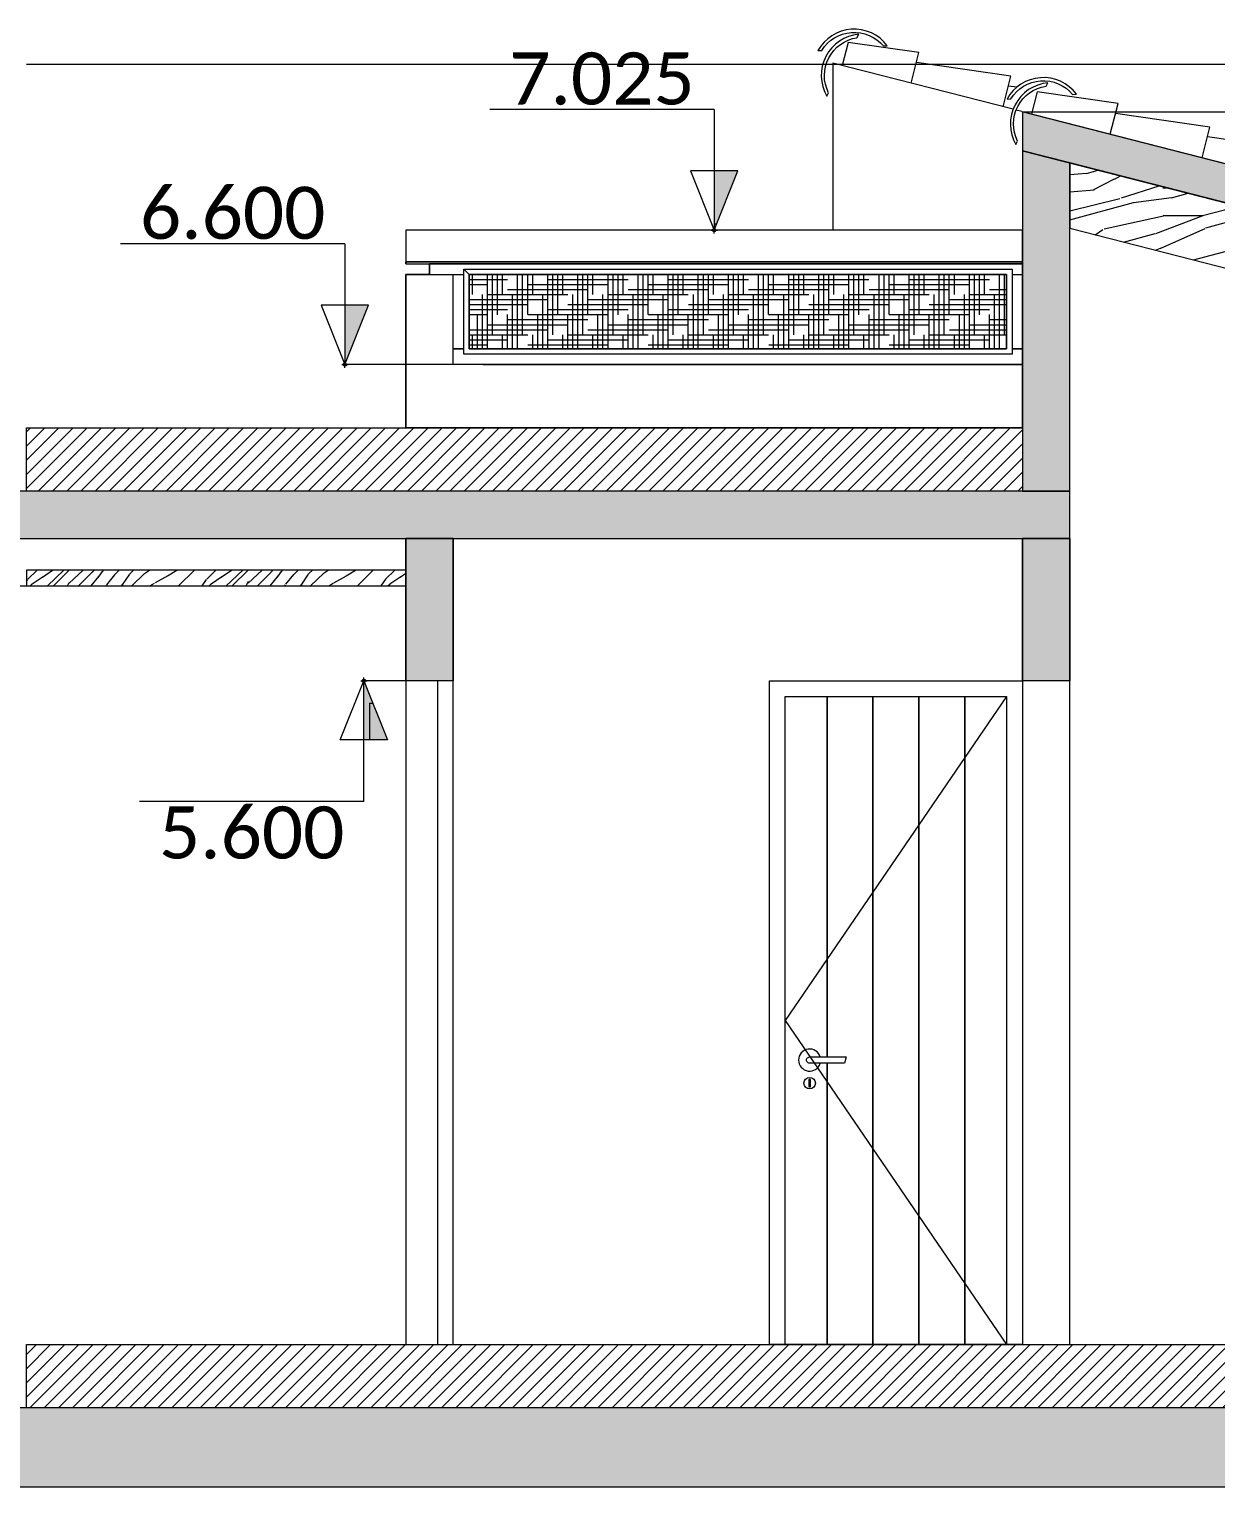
# Model space of a CAD drawing. Header units: metres. Extents: x -197 to 1099, y -24 to 14.
# Drawn here: x 130.025 to 133.778, y 3.05 to 7.661 of the extents above; entities that cross this region are included whole.
import ezdxf
from ezdxf.enums import TextEntityAlignment as Align

# ---------------------------------------------------------------- set-up
doc = ezdxf.new("R2010")
doc.units = ezdxf.units.M
doc.header["$LTSCALE"] = 0.001
doc.header["$PDMODE"] = 34
doc.header["$PDSIZE"] = 0.01
doc.linetypes.add('HIDDENX2', pattern=[19.05, 12.7, -6.35])
doc.layers.get('0').update_dxf_attribs({"lineweight": 13, "true_color": 0x000000})
for name, color, linetype, lineweight, true_color in [('Jach-Anotaciones-CalidaddeLínea  0.13', 7, 'Continuous', 13, 0x000000), ('Jach-Anotaciones-CalidaddeLínea 0.09', 7, 'Continuous', 9, 0x000000), ('Jach-Anotaciones-Hatch-Lum100%', 7, 'Continuous', 13, 0x000000), ('Jach-Anotaciones-Hatch-Lum50%', 9, 'Continuous', 13, 0x808080), ('JACH-Anotaciones-Textos-Lum75% @ 0.075', 7, 'Continuous', 13, 0x404040), ('JACH-Arq-Lineas-Proyeccion', 250, 'HIDDENX2', 13, 0x333333), ('JACH-Arq-Lineas-Proyeccion Niveles cortes', 9, 'HIDDENX2', 13, 0x808080), ('JACH-Arq-Puertas01-', 7, 'Continuous', 13, 0x404040)]:
    doc.layers.add(name, color=color, linetype=linetype, lineweight=lineweight, true_color=true_color)
doc.styles.add('02a-Calibri-JACH(1.8mm)', font='calibri.ttf', dxfattribs={"height": 2.2})
pattern_1 = [(45, (-160.011958, 0), (-0.0224506403, 0.0224506403), [])]
pattern_2 = [(0, (169.421, 45.032), (0, 6.985), [5.08, -1.905]), (90, (169.421, 45.032), (-6.985, 4e-16), [5.08, -1.905])]

# ---------------------------------------------------------------- blocks, each defined once
blk = doc.blocks.new('*U570')
at = {"lineweight": 0, "ltscale": 100}
h = blk.add_hatch(dxfattribs=at)
h.set_pattern_fill('ANGLE', color=256)
h.set_pattern_definition(pattern_2)
h.paths.add_polyline_path([(0, 2.5), (0, 0), (1, 2.5)])
h = blk.add_hatch(color=256, dxfattribs=at)
h.dxf.hatch_style = 1
h.paths.add_polyline_path([(0, 2.5), (0, 0), (1, 2.5)])
for points in [[(0, 5.099), (-9.466, 5.099)], [(0, 5.099), (0, 1.25)]]:
    blk.add_lwpolyline(points, dxfattribs=at)
for points in [[(0, 0), (1, 2.5), (-1, 2.5)], [(0, 2.5), (0, 0), (1, 2.5)]]:
    blk.add_lwpolyline(points, close=True, dxfattribs=at)
blk.add_point((0, 0), dxfattribs=at)
at = {"lineweight": 0, "ltscale": 100, "style": '02a-Calibri-JACH(1.8mm)'}
blk.add_attdef('ALT', text='', height=2.2, dxfattribs=at).set_placement((-4.733, 6.401), align=Align.MIDDLE_CENTER)
blk = doc.blocks.new('*U571')
at = {"lineweight": 0, "ltscale": 100}
h = blk.add_hatch(dxfattribs=at)
h.set_pattern_fill('ANGLE', color=256)
h.set_pattern_definition(pattern_2)
h.paths.add_polyline_path([(0, 2.5), (0, 0), (1, 2.5)])
h = blk.add_hatch(color=256, dxfattribs=at)
h.dxf.hatch_style = 1
h.paths.add_polyline_path([(0, 2.5), (0, 0), (1, 2.5)])
for points in [[(0, 5.099), (-9.466, 5.099)], [(0, 5.099), (0, 1.25)]]:
    blk.add_lwpolyline(points, dxfattribs=at)
for points in [[(0, 0), (1, 2.5), (-1, 2.5)], [(0, 2.5), (0, 0), (1, 2.5)]]:
    blk.add_lwpolyline(points, close=True, dxfattribs=at)
blk.add_point((0, 0), dxfattribs=at)
at = {"lineweight": 0, "ltscale": 100, "style": '02a-Calibri-JACH(1.8mm)'}
blk.add_attdef('ALT', text='', height=2.2, dxfattribs=at).set_placement((-4.733, 6.401), align=Align.MIDDLE_CENTER)
blk = doc.blocks.new('*U302')
at = {"lineweight": 0, "ltscale": 100}
h = blk.add_hatch(dxfattribs=at)
h.set_pattern_fill('ANGLE', color=256)
h.set_pattern_definition(pattern_2)
h.paths.add_polyline_path([(0, 2.5), (0, 0), (1, 2.5)])
h = blk.add_hatch(color=256, dxfattribs=at)
h.dxf.hatch_style = 1
h.paths.add_polyline_path([(0, 2.5), (0, 0), (1, 2.5)])
for points in [[(0, 5.099), (-9.466, 5.099)], [(0, 5.099), (0, 1.25)]]:
    blk.add_lwpolyline(points, dxfattribs=at)
for points in [[(0, 0), (1, 2.5), (-1, 2.5)], [(0, 2.5), (0, 0), (1, 2.5)]]:
    blk.add_lwpolyline(points, close=True, dxfattribs=at)
blk.add_point((0, 0), dxfattribs=at)
at = {"lineweight": 0, "ltscale": 100, "style": '02a-Calibri-JACH(1.8mm)'}
blk.add_attdef('ALT', text='', height=2.2, dxfattribs=at).set_placement((-4.733, 6.401), align=Align.MIDDLE_CENTER)

msp = doc.modelspace()

# ---------------------------------------------------------------- hatches: boundary and pattern name
at = {"layer": 'Jach-Anotaciones-Hatch-Lum100%', "ltscale": 100}
h = msp.add_hatch(color=256, dxfattribs=at)
h.dxf.hatch_style = 1
h.paths.add_polyline_path([(133.16665, 7.4), (133.16665, 7.27613), (138.01606, 6.03422), (138.04583, 6.15047)])
h = msp.add_hatch(color=256, dxfattribs=at)
h.dxf.hatch_style = 1
h.paths.add_polyline_path([(133.31665, 7.23771), (133.16665, 7.27613), (133.16665, 6.2), (133.31665, 6.2)])
h = msp.add_hatch(color=256, dxfattribs=at)
h.dxf.hatch_style = 1
h.paths.add_polyline_path([(133.31665, 6.2), (129.86665, 6.2), (129.86665, 6.05), (133.31665, 6.05)])
h = msp.add_hatch(color=256, dxfattribs=at)
h.dxf.hatch_style = 1
h.paths.add_polyline_path([(131.21665, 6.05), (131.36665, 6.05), (131.36665, 5.6), (131.21665, 5.6)])
h = msp.add_hatch(color=256, dxfattribs=at)
h.dxf.hatch_style = 1
h.paths.add_polyline_path([(131.21665, 6.05), (131.36665, 6.05), (131.36665, 5.6), (131.21665, 5.6)])
h = msp.add_hatch(color=256, dxfattribs=at)
h.dxf.hatch_style = 1
h.paths.add_polyline_path([(133.16665, 6.05), (133.31665, 6.05), (133.31665, 5.6), (133.16665, 5.6)])
h = msp.add_hatch(color=256, dxfattribs=at)
h.dxf.hatch_style = 1
h.paths.add_polyline_path([(129.86665, 3.05), (137.01665, 3.05), (137.01665, 3.3), (129.86665, 3.3)])
at = {"layer": 'Jach-Anotaciones-Hatch-Lum50%', "ltscale": 100}
h = msp.add_hatch(dxfattribs=at)
h.set_pattern_fill('WOOD_01', color=256, scale=0.8, angle=15, pattern_type=2)
h.set_pattern_definition([(15, (-159.6248, 0.9002), (-0.2070552, 0.7727407), [0.16, -0.64]), (23.9726, (-159.505278, 0.485005), (4.4293892444, 2.015070249), [0.1538832, -15.2344232]), (20.7105, (-159.52543, 0.5293), (6.747613848, 2.636226623), [0.1607984, -7.8791008]), (359.5779, (-159.587545, 0.76112), (9.1213099867, -0.040604702), [0.2406656, -23.8259016]), (8.6599, (-159.64042, 1.02027), (0.772740482, 0.20705688), [0.1448864, -7.0994208]), (0.0686, (-159.499215, 0.586016), (3.298017536, 0.055481542), [0.1241936, -12.2951456]), (3.6901, (-159.88977, 0.96174), (0.77274081, 0.20705558), [0.3263376, -3.7528776]), (20.7105, (-159.48664, 0.41546), (6.747613848, 2.636226623), [0.0803992, -7.9595]), (15, (-159.5813, 0.7379), (-0.2070552, 0.7727407), [0.08, -0.72]), (15, (-159.7607, 0.78926), (-0.2070552, 0.7727407), [0.24, -0.56]), (26.3099, (-159.63724, 0.94658), (2.88390776, 1.60095958), [0.081584, -3.9976312]), (17.7263, (-159.6379, 0.63996), (15.247759037, 4.9138423665), [0.1681904, -16.6508464]), (7.4054, (-159.593053, 0.62713), (6.388979107, 0.883706079), [0.1210616, -11.9851336]), (15, (-159.553, 0.3231), (-0.2070552, 0.7727407), [0.16, -0.64]), (13.8309, (-159.61993, 0.263793), (0.7727406436, 0.2070558675), [0.3920816, -38.81608]), (15, (-159.7752, 0.84335), (-0.2070552, 0.7727407), [0.08, -0.72]), (15, (-159.7145, 0.9259), (-0.2070552, 0.7727407), [0.08, -0.72]), (15, (-160.0809, 0.90224), (-0.2070552, 0.7727407), [0.12, -0.68]), (5.5377, (-159.88259, 0.99679), (0.77274064, 0.20705555), [0.2433104, -4.6228992]), (15, (-160.1299, 0.9305), (-0.2070552, 0.7727407), [0.16, -0.64]), (15, (-160.0285, 0.2123), (-0.2070552, 0.7727407), [0.088, -0.712]), (15, (-159.6448, 0.3565), (-0.2070552, 0.7727407), [0.08, -0.72]), (15, (-160.0451, 0.2741), (-0.2070552, 0.7727407), [0.168, -0.632]), (20.4403, (-159.663412, 0.42607), (7.5203522234, 2.843288929), [0.16876, -16.7072576]), (15, (-159.67225, 0.48996), (-0.2070552, 0.7727407), [0.152, -0.648]), (15, (-160.0782, 0.39774), (-0.2070552, 0.7727407), [0.088, -0.712]), (13.8309, (-160.018615, 0.54623), (0.7727406436, 0.2070558675), [0.3920816, -38.81608]), (15, (-159.9677, 0.6344), (-0.2070552, 0.7727407), [0.08, -0.72]), (15, (-160.0512, 0.6369), (-0.2070552, 0.7727407), [0.08, -0.72]), (15, (-159.7421, 0.7197), (-0.2070552, 0.7727407), [0.16, -0.64]), (15, (-159.9008, 0.69375), (-0.2070552, 0.7727407), [0.08, -0.72]), (15, (-160.0802, 0.7451), (-0.2070552, 0.7727407), [0.16, -0.64]), (34.6538, (-159.784574, 0.476425), (7.671927645, 5.368566101), [0.1189288, -11.7739248]), (26.3099, (-159.97392, 0.6576), (2.88390776, 1.60095958), [0.081584, -3.9976312]), (26.3099, (-159.65447, 0.70178), (2.88390776, 1.60095958), [0.081584, -3.9976312]), (20.7105, (-159.96497, 0.9333), (6.747613848, 2.636226623), [0.0803992, -7.9595]), (4.6952, (-160.21901, 0.92321), (4.843498086, 0.469594849), [0.0894424, -8.854828]), (3.6901, (-159.94352, 0.23506), (0.77274081, 0.20705558), [0.081584, -3.9976312]), (105, (-159.8621, 0.2403), (-0.7727407, -0.2070552), [0, -0.8]), (1.6076, (-160.140332, 0.629566), (13.9648060473, 0.428999959), [0.172696, -17.0969232]), (26.3099, (-159.69795, 0.86405), (2.88390776, 1.60095958), [0.081584, -3.9976312]), (25.3048, (-159.5675, 0.37723), (3.656648724, 1.80801374), [0.0894424, -8.854828]), (3.6901, (-159.89043, 0.65512), (0.77274081, 0.20705558), [0.081584, -3.9976312]), (3.6901, (-159.82351, 0.71446), (0.77274081, 0.20705558), [0.081584, -3.9976312]), (356.5651, (-160.11963, 0.5523), (0.77274026, 0.2070561), [0.1011928, -2.4286288]), (0.9638, (-160.10502, 0.8378), (0.7727401, 0.20705612), [0.3298488, -2.9686352]), (358.3008, (-159.96497, 0.9333), (5.823293769, -0.096089835), [0.2505672, -8.101676]), (15, (-159.9753, 0.97194), (-0.2070552, 0.7727407), [0.096, -0.704]), (0.9638, (-159.88281, 0.31759), (0.7727401, 0.20705612), [0.3298488, -2.9686352]), (0.9638, (-159.97458, 0.35097), (0.7727401, 0.20705612), [0.3298488, -2.9686352]), (0.9638, (-159.99321, 0.42052), (0.7727401, 0.20705612), [0.3298488, -2.9686352]), (4.6952, (-160.16932, 0.73775), (4.843498086, 0.469594849), [0.0894424, -8.854828]), (0.9638, (-159.92563, 0.78648), (0.7727401, 0.20705612), [0.164924, -3.13356]), (4.6952, (-160.10306, 0.49047), (4.843498086, 0.469594849), [0.0894424, -8.854828]), (12.6141, (-159.686743, 0.54405), (0.7727403653, 0.2070561726), [0.1921664, -19.024492]), (4.6952, (-159.809014, 0.66037), (4.843498086, 0.469594849), [0.0894424, -8.854828]), (27.5288, (-159.71987, 0.66769), (2.883907922, 1.600961166), [0.073756, -7.3018792]), (4.5626, (-160.09271, 0.451836), (8.9142544634, 0.7321375347), [0.3091152, -30.602364]), (6.8699, (-159.78457, 0.47643), (0.772740295, 0.207054938), [0.1131368, -5.5437168]), (19.7636, (-160.01392, 0.497794), (8.293093767, 3.05034164), [0.1926656, -9.4406096]), (15, (-159.8326, 0.56294), (-0.2070552, 0.7727407), [0.248, -0.552]), (359.7449, (-160.19624, 0.838206), (3.29801731, 0.05548152), [0.0912144, -9.0301888]), (5.5377, (-159.8621, 0.24031), (0.77274064, 0.20705555), [0.2433104, -4.6228992]), (355.0169, (-160.06786, 0.35911), (2.525276987, -0.151574455), [0.0936376, -9.2701216]), (15, (-159.5641, 0.9827), (-0.2070552, 0.7727407), [0.04, -0.76]), (15, (-159.473, 0.6427), (-0.2070552, 0.7727407), [0.08, -0.72]), (26.3099, (-159.39846, 0.36455), (2.88390776, 1.60095958), [0.081584, -3.9976312]), (15, (-159.4114, 0.4439), (-0.2070552, 0.7727407), [0.144, -0.656]), (358.3008, (-159.528906, 0.85137), (5.823293769, -0.096089835), [0.0835224, -8.2687208]), (3.0207, (-159.477697, 0.691168), (15.5105204897, 0.8422385173), [0.1472056, -26.8405152]), (105, (-159.3985, 0.36455), (-0.7727407, -0.2070552), [0, -0.8]), (15, (-159.3253, 0.4007), (-0.2070552, 0.7727407), [0.072, -0.728]), (15, (-159.3647, 0.5475), (-0.2070552, 0.7727407), [0.072, -0.728]), (15, (-159.375, 0.5862), (-0.2070552, 0.7727407), [0.072, -0.728]), (351.0376, (-159.44542, 0.8489), (6.030347593, -0.86882501), [0.0787912, -7.8002896]), (3.5163, (-159.470267, 0.941625), (4.0707907198, 0.2624153776), [0.0734704, -52.17242]), (356.5651, (-159.39573, 0.66344), (0.77274026, 0.2070561), [0.0758944, -2.4539264]), (2.4712, (-159.49718, 1.04208), (4.070758707, 0.262535892), [0.073756, -7.3018792])])
h.paths.add_polyline_path([(133.31665, 7.03126), (137.5388, 5.95), (137.91711, 5.95), (137.9434, 6.05283), (133.31665, 7.23771)])
h = msp.add_hatch(dxfattribs=at)
h.set_pattern_fill('ANSI31', color=256, scale=0.01)
h.set_pattern_definition(pattern_1)
h.paths.add_polyline_path([(130.01665, 6.4), (133.16665, 6.4), (133.16665, 6.2), (130.01665, 6.2)])
h = msp.add_hatch(dxfattribs=at)
h.set_pattern_fill('WOOD_01', color=256, scale=0.4, angle=45, pattern_type=2)
h.set_pattern_definition([(45, (-0.0198, 0.42144), (-0.2828427, 0.2828427), [0.08, -0.32]), (53.9726, (0.135765, 0.27153), (1.4142142423, 1.979898324), [0.0769416, -7.6172116]), (50.7105, (0.115966, 0.28567), (2.262745848, 2.828423075), [0.0803992, -3.9395504]), (29.5779, (0.031113, 0.370524), (3.9597942576, 2.262745145), [0.1203328, -11.9129508]), (38.6599, (-0.05657, 0.46952), (0.282842224, 0.28284338), [0.0724432, -3.5497104]), (30.0686, (0.113137, 0.316784), (1.414213099, 0.848528596), [0.0620968, -6.1475728]), (33.6901, (-0.14991, 0.38184), (0.28284269, 0.2828429), [0.1631688, -1.8764388]), (50.7105, (0.16122, 0.246073), (2.262745848, 2.828423075), [0.0401996, -3.97975]), (45, (0.0396, 0.36204), (-0.2828427, 0.2828427), [0.04, -0.36]), (45, (-0.0509, 0.3394), (-0.2828427, 0.2828427), [0.12, -0.28]), (56.3099, (-0.03677, 0.43841), (0.8485288, 1.414212773), [0.040792, -1.9988156]), (47.7263, (0.039598, 0.30547), (5.3740127468, 5.939695919), [0.0840952, -8.3254232]), (37.4054, (0.062225, 0.311127), (2.5455825855, 1.9799007337), [0.0605308, -5.9925668]), (45, (0.15556, 0.1895), (-0.2828427, 0.2828427), [0.08, -0.32]), (43.8309, (0.141421, 0.147078), (0.28284254707, 0.28284298153), [0.1960408, -19.40804]), (45, (-0.0707, 0.3592), (-0.2828427, 0.2828427), [0.04, -0.36]), (45, (-0.06505, 0.41012), (-0.2828427, 0.2828427), [0.04, -0.36]), (45, (-0.2178, 0.3083), (-0.2828427, 0.2828427), [0.06, -0.34]), (35.5377, (-0.155563, 0.39881), (0.282842625, 0.282842844), [0.1216552, -2.3114496]), (45, (-0.24607, 0.3083), (-0.2828427, 0.2828427), [0.08, -0.32]), (45, (-0.02263, 0.02263), (-0.2828427, 0.2828427), [0.044, -0.356]), (45, (0.1075, 0.181), (-0.2828427, 0.2828427), [0.04, -0.36]), (45, (-0.04525, 0.04525), (-0.2828427, 0.2828427), [0.084, -0.316]), (50.4403, (0.082024, 0.206475), (2.5455858032, 3.1112682773), [0.08438, -8.3536288]), (45, (0.06223, 0.23193), (-0.2828427, 0.2828427), [0.076, -0.324]), (45, (-0.0905, 0.0905), (-0.2828427, 0.2828427), [0.044, -0.356]), (43.8309, (-0.101823, 0.169706), (0.28284254707, 0.28284298153), [0.1960408, -19.40804]), (45, (-0.10182, 0.2206), (-0.2828427, 0.2828427), [0.04, -0.36]), (45, (-0.1386, 0.2008), (-0.2828427, 0.2828427), [0.04, -0.36]), (45, (-0.02546, 0.31396), (-0.2828427, 0.2828427), [0.08, -0.32]), (45, (-0.0877, 0.26304), (-0.2828427, 0.2828427), [0.04, -0.36]), (45, (-0.1782, 0.2404), (-0.2828427, 0.2828427), [0.08, -0.32]), (64.6538, (0.01697, 0.19799), (1.979900593, 4.242639224), [0.0594644, -5.8869624]), (56.3099, (-0.11031, 0.2291), (0.8485288, 1.414212773), [0.040792, -1.9988156]), (56.3099, (0.01697, 0.3281), (0.8485288, 1.414212773), [0.040792, -1.9988156]), (50.7105, (-0.175362, 0.350725), (2.262745848, 2.828423075), [0.0401996, -3.97975]), (34.6952, (-0.282843, 0.282843), (1.979897481, 1.414215056), [0.0447212, -4.427414]), (33.6901, (0.008485, 0.05374), (0.28284269, 0.2828429), [0.040792, -1.9988156]), (135, (0.04243, 0.07637), (-0.2828427, -0.2828427), [0, -0.4]), (31.6076, (-0.175362, 0.175362), (5.9396884082, 3.6769639432), [0.086348, -8.5484616]), (56.3099, (-0.04243, 0.387495), (0.8485288, 1.414212773), [0.040792, -1.9988156]), (55.3048, (0.135765, 0.209304), (1.131371909, 1.697055096), [0.0447212, -4.427414]), (33.6901, (-0.07354, 0.2489), (0.28284269, 0.2828429), [0.040792, -1.9988156]), (33.6901, (-0.0594, 0.29133), (0.28284269, 0.2828429), [0.040792, -1.9988156]), (26.5651, (-0.14708, 0.14708), (0.28284232, 0.28284298), [0.0505964, -1.2143144]), (30.9638, (-0.21213, 0.27436), (0.28284225, 0.28284295), [0.1649244, -1.4843176]), (28.3008, (-0.175362, 0.350725), (2.545582627, 1.414215323), [0.1252836, -4.050838]), (45, (-0.1895, 0.36487), (-0.2828427, 0.2828427), [0.048, -0.352]), (30.9638, (0.01414, 0.10465), (0.28284225, 0.28284295), [0.1649244, -1.4843176]), (30.9638, (-0.03394, 0.09617), (0.28284225, 0.28284295), [0.1649244, -1.4843176]), (30.9638, (-0.0594, 0.12162), (0.28284225, 0.28284295), [0.1649244, -1.4843176]), (34.6952, (-0.21496, 0.21496), (1.979897481, 1.414215056), [0.0447212, -4.427414]), (30.9638, (-0.12162, 0.29698), (0.28284225, 0.28284295), [0.082462, -1.56678]), (34.6952, (-0.12445, 0.12445), (1.979897481, 1.414215056), [0.0447212, -4.427414]), (42.6141, (0.042426, 0.25173), (0.2828423503, 0.282843044), [0.0960832, -9.512246]), (34.6952, (-0.039598, 0.27153), (1.979897481, 1.414215056), [0.0447212, -4.427414]), (57.5288, (-0.00283, 0.296985), (0.84852847, 1.414213501), [0.036878, -3.6509396]), (34.5626, (-0.110309, 0.110309), (3.6769510269, 2.5455884679), [0.1545576, -15.301182]), (36.8699, (0.01697, 0.19799), (0.282842628, 0.282842492), [0.0565684, -2.7718584]), (49.7636, (-0.08768, 0.149907), (2.828429529, 3.394110117), [0.0963328, -4.7203048]), (45, (-0.02546, 0.22345), (-0.2828427, 0.2828427), [0.124, -0.276]), (29.7449, (-0.25173, 0.25173), (1.414213006, 0.848528531), [0.0456072, -4.5150944]), (35.5377, (0.042426, 0.07637), (0.282842625, 0.282842844), [0.1216552, -2.3114496]), (25.0169, (-0.076368, 0.076368), (1.131370625, 0.565685582), [0.0468188, -4.6350608]), (45, (-0.01414, 0.47235), (-0.2828427, 0.2828427), [0.02, -0.38]), (45, (0.1103, 0.3479), (-0.2828427, 0.2828427), [0.04, -0.36]), (56.3099, (0.21213, 0.24607), (0.8485288, 1.414212773), [0.040792, -1.9988156]), (45, (0.18668, 0.2772), (-0.2828427, 0.2828427), [0.072, -0.328]), (28.3008, (0.03394, 0.424264), (2.545582627, 1.414215323), [0.0417612, -4.1343604]), (33.0207, (0.096167, 0.367696), (6.5056927557, 4.2423300984), [0.0736028, -13.4202576]), (135, (0.21213, 0.24607), (-0.2828427, -0.2828427), [0, -0.4]), (45, (0.23476, 0.28), (-0.2828427, 0.2828427), [0.036, -0.364]), (45, (0.181, 0.33375), (-0.2828427, 0.2828427), [0.036, -0.364]), (45, (0.16688, 0.3479), (-0.2828427, 0.2828427), [0.036, -0.364]), (21.0376, (0.07071, 0.444063), (2.828423357, 1.131374633), [0.0393956, -3.9001448]), (33.5163, (0.0367696, 0.478004), (1.697100244, 1.1313268716), [0.0367352, -26.08621]), (26.5651, (0.13859, 0.37618), (0.28284232, 0.28284298), [0.0379472, -1.2269632]), (32.4712, (0, 0.514774), (1.697056253, 1.131371053), [0.036878, -3.6509396])])
h.paths.add_polyline_path([(130.01665, 5.9), (131.21665, 5.9), (131.21665, 5.95), (130.01665, 5.95)])
h = msp.add_hatch(dxfattribs=at)
h.set_pattern_fill('ANSI31', color=256, scale=0.01)
h.set_pattern_definition(pattern_1)
h.paths.add_polyline_path([(130.01665, 3.5), (136.86665, 3.5), (136.86665, 3.3), (130.01665, 3.3)])

# ---------------------------------------------------------------- linework, layer by layer
at = {"layer": 'Jach-Anotaciones-CalidaddeLínea  0.13', "ltscale": 100}
for points in [[(132.72715, 7.60781), (132.73922, 7.60866, 0.5454545), (132.51977, 7.59318), (132.53184, 7.59403, -0.5107539)], [(132.64324, 7.634), (132.64881, 7.64475, 0.5454545), (132.54759, 7.44941), (132.55316, 7.46016, -0.5107539)], [(133.32532, 7.45462), (133.3374, 7.45547, 0.5454545), (133.11794, 7.43999), (133.13002, 7.44084, -0.5107539)], [(133.24142, 7.48081), (133.24699, 7.49156, 0.5454545), (133.14577, 7.29622), (133.15134, 7.30697, -0.5107539)]]:
    msp.add_lwpolyline(points, format="xyb", close=True, dxfattribs=at)
for points in [[(132.61562, 7.61928), (132.59683, 7.54593)], [(132.81465, 7.49015), (132.83946, 7.58702), (132.61562, 7.61928)], [(130.01665, 7.55), (132.56665, 7.55)], [(133.13691, 7.40762), (132.56665, 7.55366), (132.56665, 7.025)], [(133.10527, 7.41572), (133.13008, 7.51259), (132.83142, 7.55564)], [(133.14865, 7.47738), (133.12204, 7.48121)], [(133.21292, 7.46269), (133.19501, 7.39274)], [(133.44433, 7.32889), (133.46914, 7.42576), (133.21292, 7.46269)], [(133.16482, 7.40047), (133.14666, 7.40512)], [(133.16482, 7.40047), (138.04583, 6.15047)], [(133.73495, 7.25446), (133.75976, 7.35133), (133.4611, 7.39438)], [(134.02557, 7.18003), (134.05038, 7.27691), (133.75172, 7.31995)], [(124.11665, 5.9), (131.21665, 5.9)]]:
    msp.add_lwpolyline(points, dxfattribs=at)
for points in [[(133.16665, 7.4), (133.16665, 7.27613), (138.01606, 6.03422), (138.04583, 6.15047)], [(133.31665, 7.23771), (133.16665, 7.27613), (133.16665, 6.2), (133.31665, 6.2)], [(133.31665, 7.03126), (137.5388, 5.95), (137.91711, 5.95), (137.9434, 6.05283), (133.31665, 7.23771)], [(133.16665, 6.91908), (131.21665, 6.91908), (131.21665, 6.925), (133.16665, 6.925)], [(130.01665, 6.4), (133.16665, 6.4), (133.16665, 6.2), (130.01665, 6.2)], [(133.31665, 6.2), (129.86665, 6.2), (129.86665, 6.05), (133.31665, 6.05)], [(131.36665, 6.05), (131.21665, 6.05), (131.21665, 3.5), (131.36665, 3.5)], [(131.21665, 6.05), (131.36665, 6.05), (131.36665, 5.6), (131.21665, 5.6)], [(131.21665, 6.05), (131.36665, 6.05), (131.36665, 5.6), (131.21665, 5.6)], [(133.31665, 6.05005), (133.16665, 6.04995), (133.16665, 3.5), (133.31665, 3.5)], [(133.16665, 6.05), (133.31665, 6.05), (133.31665, 5.6), (133.16665, 5.6)], [(131.31665, 3.5), (131.36665, 3.5), (131.36665, 5.6), (131.31665, 5.6)], [(130.01665, 3.5), (136.86665, 3.5), (136.86665, 3.3), (130.01665, 3.3)], [(129.86665, 3.05), (137.01665, 3.05), (137.01665, 3.3), (129.86665, 3.3)]]:
    msp.add_lwpolyline(points, close=True, dxfattribs=at)
at = {"layer": 'Jach-Anotaciones-CalidaddeLínea 0.09', "ltscale": 100}
msp.add_lwpolyline([(130.01665, 5.9), (131.21665, 5.9), (131.21665, 5.95), (130.01665, 5.95)], close=True, dxfattribs=at)
at = {"layer": 'JACH-Arq-Lineas-Proyeccion', "ltscale": 100}
msp.add_lwpolyline([(133.11665, 5.55), (132.41665, 4.525), (133.11665, 3.5)], dxfattribs=at)
at = {"layer": 'JACH-Arq-Lineas-Proyeccion Niveles cortes', "ltscale": 100}
for points in [[(132.56665, 7.55), (141.6895, 7.55)], [(133.16665, 7.4), (141.6895, 7.4)], [(132.53459, 7.025), (132.19165, 7.025)], [(131.21665, 5.6), (131.08378, 5.6)]]:
    msp.add_lwpolyline(points, dxfattribs=at)
at = {"layer": 'JACH-Arq-Puertas01-', "ltscale": 100}
for points in [[(132.36665, 5.6), (133.16665, 5.6), (133.16665, 3.5), (132.36665, 3.5)], [(132.41665, 5.55), (133.11665, 5.55), (133.11665, 3.5), (132.41665, 3.5)], [(132.69398, 5.55), (132.83932, 5.55), (132.83932, 3.5), (132.69398, 3.5)], [(132.83932, 5.55), (132.98466, 5.55), (132.98466, 3.5), (132.83932, 3.5)], [(132.98466, 5.55), (133.11665, 5.55), (133.11665, 3.5), (132.98466, 3.5)]]:
    msp.add_lwpolyline(points, close=True, dxfattribs=at)
for points in [[(132.54863, 4.39), (132.54863, 3.5), (132.41665, 3.5), (132.41665, 5.55), (132.54863, 5.55), (132.54863, 4.41)], [(132.54863, 4.41), (132.54863, 5.55), (132.69398, 5.55), (132.69398, 3.5), (132.54863, 3.5), (132.54863, 4.39)]]:
    msp.add_lwpolyline(points, dxfattribs=at)
at = {"layer": 'JACH-Arq-Puertas01-'}
msp.add_lwpolyline([(132.60347, 4.39), (132.49365, 4.39, -1.0000011), (132.49365, 4.41), (132.60865, 4.41)], format="xyb", close=True, dxfattribs=at)
msp.add_lwpolyline([(132.49603, 4.33844), (132.49126, 4.33844), (132.49126, 4.31549), (132.49603, 4.31549)], close=True, dxfattribs=at)
msp.add_circle((132.49365, 4.32696), 0.01816, dxfattribs=at)
msp.add_arc((132.49365, 4.4), 0.035, 16.60155, 343.39845, dxfattribs=at)

# ---------------------------------------------------------------- block references
at = {"layer": 'JACH-Anotaciones-Textos-Lum75% @ 0.075', "ltscale": 100, "xscale": 0.075, "yscale": 0.075, "zscale": 0.075}
for name, p, values in [('*U302', (132.19165, 7.025), {'ALT': '7.025'}), ('*U570', (131.0237, 6.6), {'ALT': '6.600'})]:
    msp.add_blockref(name, p, dxfattribs=at).add_auto_attribs(values)
at = {"layer": 'JACH-Anotaciones-Textos-Lum75% @ 0.075', "ltscale": 100}
ref = msp.add_blockref('*U571', (131.08378, 5.6), dxfattribs=dict(at, xscale=-0.075, yscale=0.075, zscale=0.075, rotation=180))
ref.add_attrib('ALT', '5.600', dxfattribs={"layer": '0', "lineweight": 0, "ltscale": 100, "height": 0.165, "style": '02a-Calibri-JACH(1.8mm)'}).set_placement((130.72882, 5.11994), align=Align.MIDDLE_CENTER)

# ---------------------------------------------------------------- next in the draw order: wipeouts: each hides what was drawn before it
at = {"ltscale": 100}
msp.add_wipeout([(131.21665, 6.88516), (131.21665, 6.4), (133.16665, 6.4), (133.16665, 6.925), (131.21665, 6.925), (131.21665, 6.91908), (131.29165, 6.91908), (131.29165, 6.88516)], dxfattribs=at).dxf.layer = 'Jach-Anotaciones-CalidaddeLínea  0.13'

# ---------------------------------------------------------------- next in the draw order: linework, layer by layer
at = {"layer": 'Jach-Anotaciones-CalidaddeLínea  0.13', "ltscale": 100}
for points in [[(131.21665, 6.88516), (131.21665, 6.4), (133.16665, 6.4), (133.16665, 6.925), (131.21665, 6.925), (131.21665, 6.91908), (131.29165, 6.91908), (131.29165, 6.88516)], [(131.21665, 6.88516), (131.21665, 6.88516), (131.29165, 6.88516), (131.29165, 6.91908), (133.16665, 6.91908), (133.16665, 6.4), (131.21665, 6.4)], [(133.16665, 6.91908), (131.29165, 6.91908), (131.29165, 6.88516), (133.16665, 6.88516)], [(131.36665, 6.88516), (131.41665, 6.88516), (131.41665, 6.65), (131.36665, 6.65)], [(133.11665, 6.88516), (133.16665, 6.88516), (133.16665, 6.65), (133.11665, 6.65)], [(131.36665, 6.65), (133.16665, 6.65), (133.16665, 6.6), (131.36665, 6.6)]]:
    msp.add_lwpolyline(points, close=True, dxfattribs=at)
msp.add_lwpolyline([(131.46065, 6.6), (133.16665, 6.6)], dxfattribs=at)
at = {"layer": 'JACH-Arq-Lineas-Proyeccion Niveles cortes', "ltscale": 100}
msp.add_lwpolyline([(131.36665, 6.6), (131.0237, 6.6)], dxfattribs=at)

# ---------------------------------------------------------------- next in the draw order: wipeouts: each hides what was drawn before it
at = {"ltscale": 100}
msp.add_wipeout([(131.39965, 6.90216), (131.41665, 6.88516), (131.41665, 6.65), (133.11665, 6.65), (133.11665, 6.88516), (131.41665, 6.88516), (131.39965, 6.90216), (133.13365, 6.90216), (133.13365, 6.633), (131.39965, 6.633)], dxfattribs=at).dxf.layer = 'Jach-Anotaciones-CalidaddeLínea  0.13'

# ---------------------------------------------------------------- next in the draw order: hatches: boundary and pattern name
at = {"layer": 'Jach-Anotaciones-CalidaddeLínea  0.13', "ltscale": 100}
h = msp.add_hatch(dxfattribs=at)
h.set_pattern_fill('HOUND', color=256, scale=0.01)
h.set_pattern_definition([(0, (-313.787201, -0.1), (0.0635, 0.015875), [0.254, -0.127]), (90, (-313.787201, -0.1), (-0.015875, -0.0635), [0.254, -0.127])])
h.paths.add_polyline_path([(131.41665, 6.88516), (133.11665, 6.88516), (133.11665, 6.65), (131.41665, 6.65)])

# ---------------------------------------------------------------- next in the draw order: linework, layer by layer
for points in [[(131.21665, 6.925), (133.16665, 6.925), (133.16665, 7.025), (131.21665, 7.025)], [(131.39965, 6.90216), (131.41665, 6.88516), (131.41665, 6.65), (133.11665, 6.65), (133.11665, 6.88516), (131.41665, 6.88516), (131.39965, 6.90216), (133.13365, 6.90216), (133.13365, 6.633), (131.39965, 6.633)], [(131.41665, 6.88516), (133.11665, 6.88516), (133.11665, 6.65), (131.41665, 6.65)]]:
    msp.add_lwpolyline(points, close=True, dxfattribs=at)

doc.saveas('drawing.dxf')
